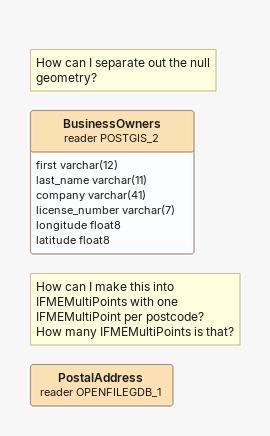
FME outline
Note: How can I separate out the null geometry?
BusinessOwners (reader POSTGIS_2)
    attributes: first varchar(12), last_name varchar(11), company varchar(41), license_number varchar(7), longitude float8, latitude float8
Note: How can I make this into IFMEMultiPoints with one IFMEMultiPoint per postcode? / How many IFMEMultiPoints is that?
PostalAddress (reader OPENFILEGDB_1)
